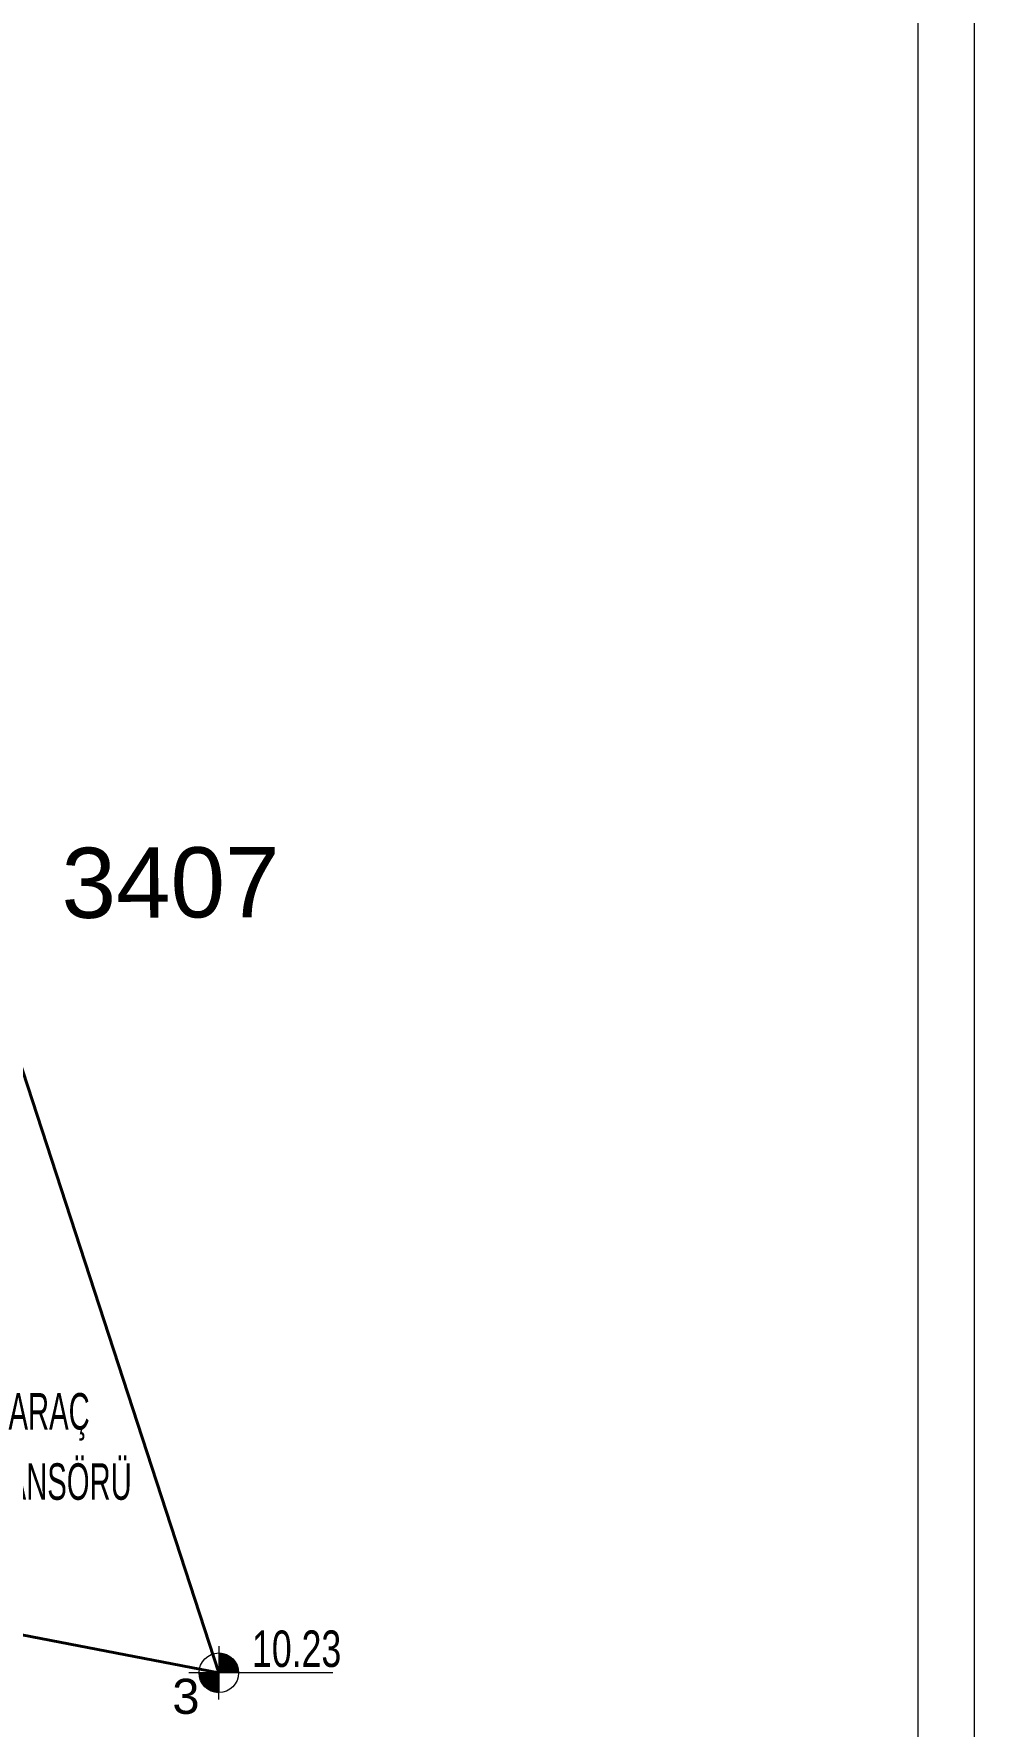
# Model space of a CAD drawing. Header units: millimetres. Extents: x 7519 to 33116, y -1769 to 3101.
# Drawn here: x 10301 to 10646, y 1034 to 1637 of the extents above; entities that cross this region are included whole.
import ezdxf

# ---------------------------------------------------------------- set-up
doc = ezdxf.new("R2010")
doc.units = ezdxf.units.MM
for name, color, linetype, lineweight in [('BEYAN_YAZI', 4, 'Continuous', 0), ('iç ölçü x', 20, 'Continuous', 9), ('KOT_ŞABLON', 6, 'Continuous', 0), ('ROL_CEPHE', 18, 'Continuous', 0)]:
    doc.layers.add(name, color=color, linetype=linetype, lineweight=lineweight)
doc.layers.add('kapı pen', color=4, linetype='Continuous')
doc.styles.get("Standard").update_dxf_attribs({"font": 'arial.ttf'})
doc.styles.add('UMUT İÇ ÖLÇÜ YAZISI', font='ARIALN.TTF', dxfattribs={"width": 0.7, "height": 12.5})

msp = doc.modelspace()

# ---------------------------------------------------------------- hatches: boundary and pattern name
at = {"layer": 'KOT_ŞABLON'}
h = msp.add_hatch(color=256, dxfattribs=at)
h.dxf.hatch_style = 1
h.paths.add_polyline_path([(10360.223, 1052.629, 0.4142136), (10367.282, 1045.57), (10367.282, 1052.629)])
h.paths.add_polyline_path([(10367.282, 1059.688), (10367.282, 1052.629), (10374.342, 1052.629, 0.4142136)])

# ---------------------------------------------------------------- linework, layer by layer
at = {"layer": 'iç ölçü x'}
for p, q in [((10306.251, 1239.874), (10367.282, 1052.629)), ((10367.282, 1052.629), (10278.891, 1069.699))]:
    msp.add_line(p, q, dxfattribs=at)
for points in [[(10636.474, 684.072), (9670.226, 684.072), (9670.226, 3100.74), (10636.474, 3100.74)], [(10636.474, 684.072), (12197.485, 684.072), (12197.485, 3100.74), (10636.474, 3100.74)], [(10616.474, 704.072), (9690.226, 704.072), (9690.226, 3080.74), (10616.474, 3080.74)]]:
    msp.add_lwpolyline(points, close=True, dxfattribs=at)
at = {"layer": 'kapı pen'}
msp.add_line((10205.532, 1548.879), (10367.282, 1052.629), dxfattribs=at)
at = {"layer": 'kapı pen', "lineweight": 40}
for p, q in [((10205.532, 1548.879), (10367.282, 1052.629)), ((10367.282, 1052.629), (10011.282, 1121.379))]:
    msp.add_line(p, q, dxfattribs=at)
at = {"layer": 'KOT_ŞABLON'}
for p, q in [((10367.282, 1062.122), (10367.282, 1052.629)), ((10367.282, 1059.688), (10367.282, 1045.57)), ((10367.282, 1059.502), (10367.466, 1059.685)), ((10367.282, 1059.492), (10367.476, 1059.685)), ((10367.282, 1059.226), (10367.73, 1059.674)), ((10367.282, 1059.216), (10367.739, 1059.673)), ((10367.282, 1058.95), (10367.985, 1059.653)), ((10367.282, 1058.94), (10367.994, 1059.652)), ((10367.282, 1058.674), (10368.232, 1059.624)), ((10367.282, 1058.664), (10368.241, 1059.623)), ((10367.282, 1058.399), (10368.471, 1059.587)), ((10367.282, 1058.389), (10368.479, 1059.586)), ((10367.282, 1058.123), (10368.703, 1059.543)), ((10367.282, 1058.113), (10368.711, 1059.542)), ((10367.282, 1057.847), (10368.929, 1059.493)), ((10367.282, 1057.837), (10368.937, 1059.491)), ((10367.282, 1057.571), (10369.148, 1059.437)), ((10367.282, 1057.561), (10369.156, 1059.435)), ((10367.282, 1057.296), (10369.362, 1059.375)), ((10367.282, 1057.286), (10369.369, 1059.372)), ((10367.282, 1057.02), (10369.57, 1059.307)), ((10367.282, 1057.01), (10369.577, 1059.304)), ((10367.282, 1056.744), (10369.772, 1059.234)), ((10367.282, 1056.734), (10369.78, 1059.231)), ((10367.282, 1056.468), (10369.97, 1059.156)), ((10367.282, 1056.458), (10369.977, 1059.153)), ((10367.282, 1056.193), (10370.163, 1059.073)), ((10367.282, 1056.183), (10370.17, 1059.07)), ((10367.282, 1055.917), (10370.351, 1058.986)), ((10367.282, 1055.907), (10370.358, 1058.983)), ((10367.282, 1055.641), (10370.535, 1058.894)), ((10367.282, 1055.631), (10370.542, 1058.89)), ((10367.282, 1055.365), (10370.715, 1058.797)), ((10367.282, 1055.355), (10370.721, 1058.794)), ((10367.282, 1055.089), (10370.89, 1058.697)), ((10367.282, 1055.079), (10370.896, 1058.693)), ((10367.282, 1054.814), (10371.061, 1058.592)), ((10367.282, 1054.804), (10371.067, 1058.588)), ((10367.282, 1054.538), (10371.227, 1058.483)), ((10367.282, 1054.528), (10371.233, 1058.479)), ((10367.282, 1054.262), (10371.39, 1058.37)), ((10367.282, 1054.252), (10371.396, 1058.366)), ((10367.282, 1053.986), (10371.549, 1058.253)), ((10367.282, 1053.976), (10371.554, 1058.248)), ((10367.282, 1053.711), (10371.704, 1058.132)), ((10367.282, 1053.701), (10371.709, 1058.127)), ((10367.282, 1053.435), (10371.855, 1058.007)), ((10367.282, 1053.425), (10371.86, 1058.002)), ((10367.282, 1053.159), (10372.002, 1057.878)), ((10367.282, 1053.149), (10372.007, 1057.874)), ((10367.282, 1052.883), (10372.145, 1057.746)), ((10367.282, 1052.873), (10372.15, 1057.741)), ((10367.304, 1052.629), (10372.285, 1057.61)), ((10367.314, 1052.629), (10372.29, 1057.605)), ((10367.579, 1052.629), (10372.42, 1057.47)), ((10367.589, 1052.629), (10372.425, 1057.464)), ((10367.855, 1052.629), (10372.552, 1057.326)), ((10367.865, 1052.629), (10372.557, 1057.32)), ((10368.131, 1052.629), (10372.68, 1057.178)), ((10368.141, 1052.629), (10372.685, 1057.173)), ((10368.407, 1052.629), (10372.804, 1057.026)), ((10368.417, 1052.629), (10372.809, 1057.021)), ((10368.683, 1052.629), (10372.925, 1056.871)), ((10368.693, 1052.629), (10372.929, 1056.865)), ((10368.958, 1052.629), (10373.041, 1056.712)), ((10368.968, 1052.629), (10373.045, 1056.706)), ((10369.234, 1052.629), (10373.154, 1056.548)), ((10369.244, 1052.629), (10373.158, 1056.542)), ((10369.51, 1052.629), (10373.262, 1056.381)), ((10369.52, 1052.629), (10373.266, 1056.375)), ((10369.786, 1052.629), (10373.366, 1056.209)), ((10369.796, 1052.629), (10373.37, 1056.203)), ((10370.061, 1052.629), (10373.466, 1056.034)), ((10370.071, 1052.629), (10373.47, 1056.027)), ((10407.928, 1052.629), (10356.627, 1052.629)), ((10374.342, 1052.629), (10360.223, 1052.629)), ((10360.226, 1052.445), (10360.409, 1052.629)), ((10360.226, 1052.435), (10360.419, 1052.629)), ((10360.238, 1052.181), (10360.685, 1052.629)), ((10360.238, 1052.172), (10360.695, 1052.629)), ((10360.258, 1051.926), (10360.961, 1052.629)), ((10360.259, 1051.917), (10360.971, 1052.629)), ((10360.287, 1051.679), (10361.237, 1052.629)), ((10360.289, 1051.671), (10361.247, 1052.629)), ((10360.324, 1051.44), (10361.512, 1052.629)), ((10360.326, 1051.432), (10361.522, 1052.629)), ((10360.368, 1051.208), (10361.788, 1052.629)), ((10360.369, 1051.2), (10361.798, 1052.629)), ((10360.418, 1050.983), (10362.064, 1052.629)), ((10360.42, 1050.975), (10362.074, 1052.629)), ((10360.474, 1050.763), (10362.34, 1052.629)), ((10360.476, 1050.755), (10362.35, 1052.629)), ((10360.536, 1050.55), (10362.616, 1052.629)), ((10360.539, 1050.542), (10362.626, 1052.629)), ((10360.604, 1050.342), (10362.891, 1052.629)), ((10360.607, 1050.334), (10362.901, 1052.629)), ((10360.677, 1050.139), (10363.167, 1052.629)), ((10360.68, 1050.131), (10363.177, 1052.629)), ((10360.755, 1049.941), (10363.443, 1052.629)), ((10360.758, 1049.934), (10363.453, 1052.629)), ((10360.838, 1049.748), (10363.719, 1052.629)), ((10360.841, 1049.741), (10363.729, 1052.629)), ((10360.925, 1049.56), (10363.994, 1052.629)), ((10360.929, 1049.553), (10364.004, 1052.629)), ((10361.017, 1049.376), (10364.27, 1052.629)), ((10361.021, 1049.369), (10364.28, 1052.629)), ((10361.114, 1049.197), (10364.546, 1052.629)), ((10361.117, 1049.19), (10364.556, 1052.629)), ((10361.215, 1049.022), (10364.822, 1052.629)), ((10361.218, 1049.015), (10364.832, 1052.629)), ((10361.319, 1048.851), (10365.098, 1052.629)), ((10361.323, 1048.845), (10365.108, 1052.629)), ((10361.428, 1048.684), (10365.373, 1052.629)), ((10361.432, 1048.678), (10365.383, 1052.629)), ((10361.541, 1048.521), (10365.649, 1052.629)), ((10361.546, 1048.515), (10365.659, 1052.629)), ((10361.658, 1048.362), (10365.925, 1052.629)), ((10361.663, 1048.357), (10365.935, 1052.629)), ((10361.779, 1048.208), (10366.201, 1052.629)), ((10361.784, 1048.202), (10366.211, 1052.629)), ((10361.904, 1048.057), (10366.476, 1052.629)), ((10361.909, 1048.051), (10366.486, 1052.629)), ((10362.033, 1047.909), (10366.752, 1052.629)), ((10362.038, 1047.904), (10366.762, 1052.629)), ((10362.165, 1047.766), (10367.028, 1052.629)), ((10362.17, 1047.761), (10367.038, 1052.629)), ((10362.302, 1047.627), (10367.282, 1052.607)), ((10362.307, 1047.622), (10367.282, 1052.597)), ((10362.442, 1047.491), (10367.282, 1052.332)), ((10362.447, 1047.486), (10367.282, 1052.322)), ((10362.586, 1047.359), (10367.282, 1052.056)), ((10362.591, 1047.354), (10367.282, 1052.046)), ((10362.733, 1047.231), (10367.282, 1051.78)), ((10362.739, 1047.226), (10367.282, 1051.77)), ((10362.885, 1047.107), (10367.282, 1051.504)), ((10362.89, 1047.102), (10367.282, 1051.494)), ((10363.04, 1046.986), (10367.282, 1051.229)), ((10363.046, 1046.982), (10367.282, 1051.219)), ((10363.2, 1046.87), (10367.282, 1050.953)), ((10363.206, 1046.866), (10367.282, 1050.943)), ((10363.363, 1046.758), (10367.282, 1050.677)), ((10363.369, 1046.754), (10367.282, 1050.667)), ((10363.53, 1046.649), (10367.282, 1050.401)), ((10363.537, 1046.645), (10367.282, 1050.391)), ((10363.702, 1046.545), (10367.282, 1050.126)), ((10363.708, 1046.541), (10367.282, 1050.116)), ((10367.282, 1043.135), (10367.282, 1052.629)), ((10370.337, 1052.629), (10373.562, 1055.853)), ((10370.347, 1052.629), (10373.565, 1055.847)), ((10370.613, 1052.629), (10373.653, 1055.669)), ((10370.623, 1052.629), (10373.657, 1055.662)), ((10370.889, 1052.629), (10373.74, 1055.48)), ((10370.899, 1052.629), (10373.743, 1055.473)), ((10371.165, 1052.629), (10373.822, 1055.286)), ((10371.175, 1052.629), (10373.825, 1055.279)), ((10371.44, 1052.629), (10373.899, 1055.088)), ((10371.45, 1052.629), (10373.902, 1055.081)), ((10371.716, 1052.629), (10373.972, 1054.884)), ((10371.726, 1052.629), (10373.974, 1054.877)), ((10371.992, 1052.629), (10374.038, 1054.675)), ((10372.002, 1052.629), (10374.041, 1054.668)), ((10372.268, 1052.629), (10374.1, 1054.461)), ((10372.278, 1052.629), (10374.102, 1054.453)), ((10372.543, 1052.629), (10374.155, 1054.24)), ((10372.553, 1052.629), (10374.157, 1054.232)), ((10372.819, 1052.629), (10374.204, 1054.014)), ((10372.829, 1052.629), (10374.206, 1054.006)), ((10373.095, 1052.629), (10374.247, 1053.781)), ((10373.105, 1052.629), (10374.248, 1053.772)), ((10373.371, 1052.629), (10374.282, 1053.54)), ((10373.381, 1052.629), (10374.284, 1053.532)), ((10373.646, 1052.629), (10374.31, 1053.293)), ((10373.656, 1052.629), (10374.311, 1053.283)), ((10373.922, 1052.629), (10374.33, 1053.036)), ((10373.932, 1052.629), (10374.33, 1053.027)), ((10374.198, 1052.629), (10374.34, 1052.771)), ((10374.208, 1052.629), (10374.34, 1052.761)), ((10363.878, 1046.445), (10367.282, 1049.85)), ((10363.884, 1046.441), (10367.282, 1049.84)), ((10364.058, 1046.349), (10367.282, 1049.574)), ((10364.064, 1046.346), (10367.282, 1049.564)), ((10364.242, 1046.258), (10367.282, 1049.298)), ((10364.249, 1046.255), (10367.282, 1049.288)), ((10364.431, 1046.171), (10367.282, 1049.022)), ((10364.438, 1046.168), (10367.282, 1049.012)), ((10364.625, 1046.089), (10367.282, 1048.747)), ((10364.632, 1046.086), (10367.282, 1048.737)), ((10364.823, 1046.012), (10367.282, 1048.471)), ((10364.831, 1046.009), (10367.282, 1048.461)), ((10365.027, 1045.94), (10367.282, 1048.195)), ((10365.034, 1045.937), (10367.282, 1048.185)), ((10365.236, 1045.873), (10367.282, 1047.919)), ((10365.244, 1045.871), (10367.282, 1047.909)), ((10365.45, 1045.812), (10367.282, 1047.644)), ((10365.458, 1045.809), (10367.282, 1047.634)), ((10365.671, 1045.756), (10367.282, 1047.368)), ((10365.679, 1045.754), (10367.282, 1047.358)), ((10365.897, 1045.707), (10367.282, 1047.092)), ((10365.906, 1045.705), (10367.282, 1047.082)), ((10366.13, 1045.664), (10367.282, 1046.816)), ((10366.139, 1045.663), (10367.282, 1046.806)), ((10366.371, 1045.629), (10367.282, 1046.541)), ((10366.38, 1045.628), (10367.282, 1046.531)), ((10366.619, 1045.601), (10367.282, 1046.265)), ((10366.628, 1045.6), (10367.282, 1046.255)), ((10366.875, 1045.581), (10367.282, 1045.989)), ((10366.884, 1045.581), (10367.282, 1045.979)), ((10367.14, 1045.571), (10367.282, 1045.713)), ((10367.15, 1045.571), (10367.282, 1045.703))]:
    msp.add_line(p, q, dxfattribs=at)
msp.add_circle((10367.282, 1052.629), 7.059, dxfattribs=at)
msp.add_circle((10367.282, 1052.629), 7.059, dxfattribs=at)

# ---------------------------------------------------------------- texts
at = {"layer": 'BEYAN_YAZI'}
for s, height, p in [('3407', 25.0204, (10311.249, 1321.735)), ('3', 12.51, (10350.717, 1037.969))]:
    msp.add_text(s, height=height, rotation=0.248032, dxfattribs=at).set_placement(p)
at = {"layer": 'iç ölçü x', "lineweight": 100, "style": 'UMUT İÇ ÖLÇÜ YAZISI', "width": 0.7}
for s, p in [('ARAÇ', (10292.317, 1139.361)), ('ASANSÖRÜ', (10277.761, 1114.316))]:
    msp.add_text(s, height=13, dxfattribs=at).set_placement(p)
at = {"layer": 'ROL_CEPHE', "width": 0.7}
msp.add_text('10.23', height=13, rotation=359.999999, dxfattribs=at).set_placement((10379.11, 1054.713))

doc.saveas('drawing.dxf')
